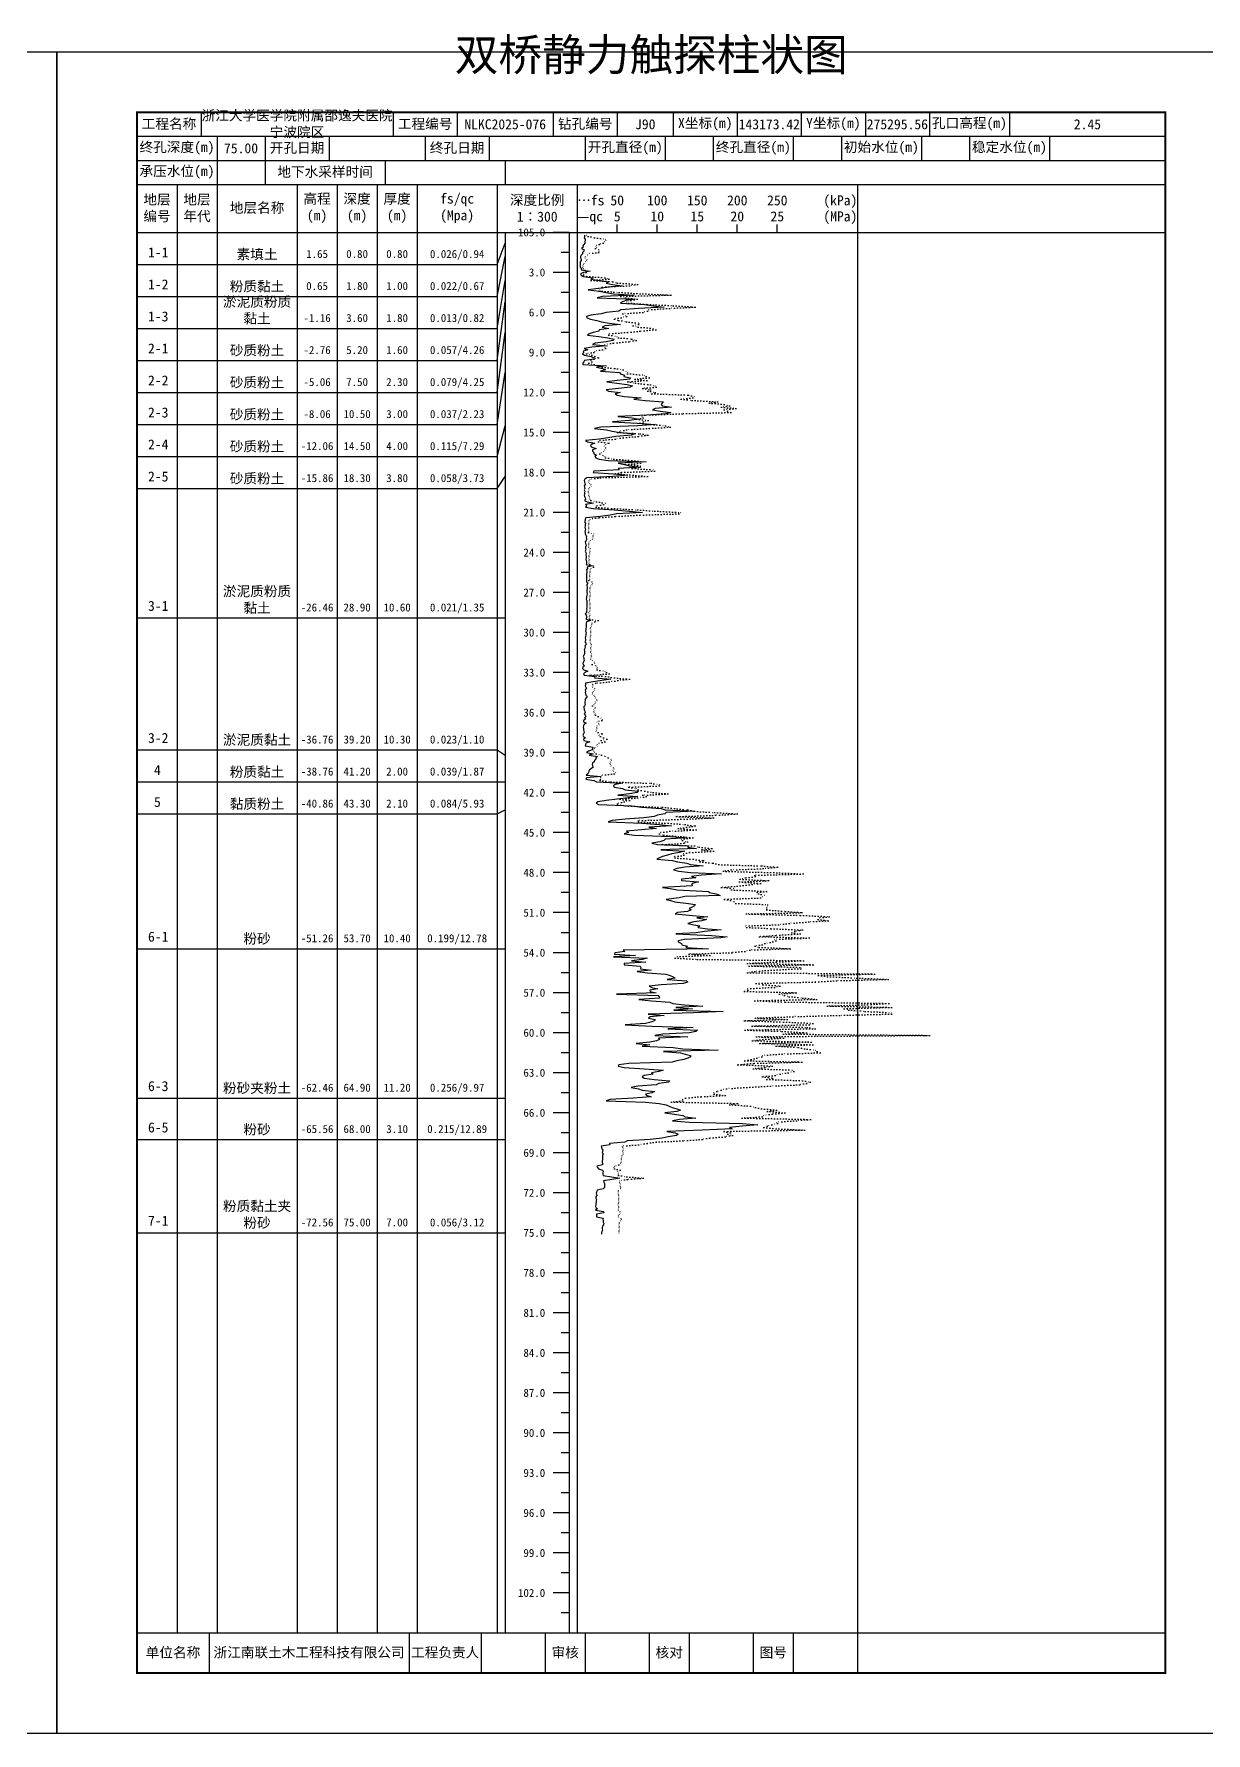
# Model space of a CAD drawing. Extents: x 297 to 65340, y 0 to 425.
# Drawn here: x 26724.3 to 27017.1, y 0 to 424.6 of the extents above; entities that cross this region are included whole.
import ezdxf
from ezdxf.enums import TextEntityAlignment as Align

# ---------------------------------------------------------------- set-up
doc = ezdxf.new("R2010")
doc.units = 0
doc.linetypes.add('DOT', pattern=[6.35, 0, -6.35])
doc.layers.add('FRAME', color=7, linetype='CONTINUOUS')
doc.layers.add('STRATUM', color=7, linetype='CONTINUOUS')
doc.styles.add('ST', font='')
doc.styles.get('ST').set_extended_font_data('SimSun')

msp = doc.modelspace()

# ---------------------------------------------------------------- linework, layer by layer
at = {"layer": 'FRAME', "color": 245, "linetype": 'Continuous'}
for points in [[(26433, 0), (26730, 0), (26730, 420), (26433, 420)], [(26730, 0), (27027, 0), (27027, 420), (26730, 420)]]:
    msp.add_lwpolyline(points, close=True, dxfattribs=at)
at = {"layer": 'FRAME', "linetype": 'Continuous', "const_width": 0.5}
msp.add_lwpolyline([(26750, 15), (27007, 15), (27007, 405), (26750, 405)], close=True, dxfattribs=at)
at = {"layer": 'FRAME', "color": 0, "linetype": 'Continuous'}
for points in [[(26766, 405), (26766, 399)], [(26814, 405), (26814, 399)], [(26830, 405), (26830, 399)], [(26854, 405), (26854, 399)], [(26870, 405), (26870, 399)], [(26884, 405), (26884, 399)], [(26900, 405), (26900, 399)], [(26916, 405), (26916, 399)], [(26932, 405), (26932, 399)], [(26948, 405), (26948, 399)], [(26968, 405), (26968, 399)], [(27007, 405), (27007, 399)], [(26750, 399), (27007, 399)], [(26770, 399), (26770, 393)], [(26782, 399), (26782, 393)], [(26798, 399), (26798, 393)], [(26822, 399), (26822, 393)], [(26838, 399), (26838, 393)], [(26862, 399), (26862, 393)], [(26882, 399), (26882, 393)], [(26894, 399), (26894, 393)], [(26914, 399), (26914, 393)], [(26926, 399), (26926, 393)], [(26946, 399), (26946, 393)], [(26958, 399), (26958, 393)], [(26978, 399), (26978, 393)], [(27007, 399), (27007, 393)], [(26750, 393), (27007, 393)], [(26770, 393), (26770, 387)], [(26782, 393), (26782, 387)], [(26812, 393), (26812, 387)], [(26842, 393), (26842, 387)], [(26750, 387), (27007, 387)], [(26760, 387), (26760, 25)], [(26770, 387), (26770, 25)], [(26790, 387), (26790, 25)], [(26800, 387), (26800, 25)], [(26810, 387), (26810, 25)], [(26820, 387), (26820, 25)], [(26840, 387), (26840, 25)], [(26860, 387), (26860, 25)], [(26930, 387), (26930, 25)], [(26750, 375), (27007, 375)], [(26842, 375), (26842, 25)], [(26858, 375), (26858, 25)], [(26870, 375), (26870, 377)], [(26880, 375), (26880, 377)], [(26890, 375), (26890, 377)], [(26900, 375), (26900, 377)], [(26910, 375), (26910, 377)], [(26750, 25), (27007, 25)], [(26768, 25), (26768, 15)], [(26818, 25), (26818, 15)], [(26836, 25), (26836, 15)], [(26852, 25), (26852, 15)], [(26862, 25), (26862, 15)], [(26878, 25), (26878, 15)], [(26888, 25), (26888, 15)], [(26904, 25), (26904, 15)], [(26914, 25), (26914, 15)], [(26930, 25), (26930, 15)]]:
    msp.add_lwpolyline(points, dxfattribs=at)
at = {"layer": 'STRATUM', "linetype": 'Continuous'}
for points in [[(26858, 375), (26854, 375)], [(26861.86, 374.33), (26861.78, 374), (26861.72, 373.67), (26861.98, 373.33), (26861.98, 373), (26861.94, 372.67), (26861.94, 372.33), (26861.64, 372), (26861.4, 371.67), (26861.5, 371.33), (26861.06, 371), (26861.72, 370.67), (26861.62, 370.33), (26861.34, 370), (26861.34, 369.67), (26860.98, 369.33), (26860.84, 369), (26860.82, 368.67), (26860.96, 368.33), (26861.02, 368), (26860.72, 367.67), (26860.74, 367.33), (26860.72, 367), (26860.74, 366.67), (26860.76, 366.33), (26861.12, 366), (26860.96, 365.67), (26863.2, 365.33), (26861.6, 365), (26860.84, 364.67), (26861, 364.33), (26861.46, 364), (26863.96, 363.67), (26863.4, 363.33), (26865.6, 363), (26867.88, 362.67), (26867.22, 362.33), (26868.82, 362), (26871.22, 361.67), (26868.04, 361.33), (26865.28, 361), (26862.72, 360.67), (26865.56, 360.33), (26867.12, 360), (26869.04, 359.67), (26874.24, 359.33), (26866.28, 359), (26864.96, 358.67), (26874.48, 358.33), (26872.18, 358), (26871.28, 357.67), (26870.82, 357.33), (26876.88, 357), (26878.94, 356.67), (26881.72, 356.33), (26875.3, 356), (26870.86, 355.67), (26870.36, 355.33), (26867.26, 355), (26866, 354.67), (26863.44, 354.33), (26862.36, 354), (26862.38, 353.67), (26863.32, 353.33), (26864.94, 353), (26866.1, 352.67), (26868, 352.33), (26870.78, 352), (26866.86, 351.67), (26866.2, 351.33), (26867.92, 351), (26865.52, 350.67), (26865.42, 350.33), (26864.02, 350), (26863.02, 349.67), (26862.54, 349.33), (26865.44, 349), (26867.66, 348.67), (26869.22, 348.33), (26868.9, 348), (26867.22, 347.67), (26864.48, 347.33), (26863.8, 347), (26867.48, 346.67), (26863.68, 346.33), (26861.72, 346), (26862.64, 345.67), (26861.46, 345.33), (26861.54, 345), (26861.32, 344.67), (26861.86, 344.33), (26863.52, 344), (26864.14, 343.67), (26864.24, 343.33), (26861.78, 343), (26861.64, 342.67), (26861.42, 342.33), (26861.44, 342), (26867.3, 341.67), (26864.8, 341.33), (26866.3, 341), (26867.04, 340.67), (26865.82, 340.33), (26870.58, 340), (26870.8, 339.67), (26871.78, 339.33), (26871.62, 339), (26873.32, 338.67), (26873.18, 338.33), (26870, 338), (26867.36, 337.67), (26869.92, 337.33), (26872.46, 337), (26873.82, 336.67), (26873.26, 336.33), (26870.32, 336), (26867.2, 335.67), (26867.8, 335.33), (26870.72, 335), (26869.52, 334.67), (26869.96, 334.33), (26871.7, 334), (26875.94, 333.67), (26874.18, 333.33), (26877, 333), (26881.58, 332.67), (26881.24, 332.33), (26881, 332), (26881.2, 331.67), (26883.56, 331.33), (26879.46, 331), (26878.82, 330.67), (26880.74, 330.33), (26883.36, 330), (26882.12, 329.67), (26877.4, 329.33), (26870.18, 329), (26873.76, 328.67), (26875.34, 328.33), (26873.06, 328), (26868.84, 327.67), (26874.98, 327.33), (26879.58, 327), (26875.12, 326.67), (26865.88, 326.33), (26864.34, 326), (26867.32, 325.67), (26868.72, 325.33), (26870.72, 325), (26874.4, 324.67), (26873.56, 324.33), (26869.66, 324), (26867.68, 323.67), (26865.6, 323.33), (26862.08, 323), (26862.56, 322.67), (26864.44, 322.33), (26863.52, 322), (26863.32, 321.67), (26863.64, 321.33), (26864.72, 321), (26863.84, 320.67), (26863.82, 320.33), (26864.18, 320), (26864.18, 319.67), (26864.84, 319.33), (26864.44, 319), (26864.68, 318.67), (26865.5, 318.33), (26867.74, 318), (26877.22, 317.67), (26870.24, 317.33), (26871.78, 317), (26873, 316.67), (26875.9, 316.33), (26870.26, 316), (26870.48, 315.67), (26864.16, 315.33), (26864.02, 315), (26869.08, 314.67), (26872.68, 314.33), (26868.92, 314), (26862.38, 313.67), (26861.92, 313.33), (26861.72, 313), (26861.82, 312.67), (26861.94, 312.33), (26861.96, 312), (26861.7, 311.67), (26861.82, 311.33), (26861.92, 311), (26861.76, 310.67), (26861.9, 310.33), (26861.78, 310), (26861.86, 309.67), (26861.76, 309.33), (26861.84, 309), (26861.96, 308.67), (26862.08, 308.33), (26861.86, 308), (26862.52, 307.67), (26864.06, 307.33), (26862.1, 307), (26862.4, 306.67), (26862.04, 306.33), (26864, 306), (26869.22, 305.67), (26873.04, 305.33), (26876.34, 305), (26869.78, 304.67), (26868.2, 304.33), (26865.84, 304), (26862.18, 303.67), (26861.96, 303.33), (26861.96, 303), (26861.84, 302.67), (26862.04, 302.33), (26861.96, 302), (26861.98, 301.67), (26861.94, 301.33), (26862, 301), (26862.04, 300.67), (26861.94, 300.33), (26862.02, 300), (26862.02, 299.67), (26862.18, 299.33), (26862.32, 299), (26862.22, 298.67), (26862.38, 298.33), (26862.22, 298), (26862, 297.67), (26862.06, 297.33), (26862.12, 297), (26862.22, 296.67), (26862.1, 296.33), (26862.1, 296), (26862.14, 295.67), (26862, 295.33), (26862.14, 295), (26862.22, 294.67), (26862.18, 294.33), (26862.2, 294), (26862.24, 293.67), (26862.16, 293.33), (26862.26, 293), (26862.28, 292.67), (26862.28, 292.33), (26862.26, 292), (26863.62, 291.67), (26862.5, 291.33), (26862.6, 291), (26862.28, 290.67), (26862.38, 290.33), (26862.38, 290), (26862.36, 289.67), (26862.32, 289.33), (26862.34, 289), (26862.34, 288.67), (26862.3, 288.33), (26862.36, 288), (26862.3, 287.67), (26862.66, 287.33), (26862.42, 287), (26862.42, 286.67), (26862.48, 286.33), (26862.48, 286), (26862.42, 285.67), (26862.44, 285.33), (26862.44, 285), (26862.5, 284.67), (26862.4, 284.33), (26862.3, 284), (26862.36, 283.67), (26862.26, 283.33), (26862.42, 283), (26862.4, 282.67), (26862.4, 282.33), (26862.4, 282), (26862.38, 281.67), (26862.44, 281.33), (26862.34, 281), (26862.38, 280.67), (26862.32, 280.33), (26862.34, 280), (26862.02, 279.67), (26862.22, 279.33), (26862.32, 279), (26862.3, 278.67), (26862.16, 278.33), (26863.32, 278), (26862.3, 277.67), (26862.24, 277.33), (26862.24, 277), (26862.22, 276.67), (26862.2, 276.33), (26862.16, 276), (26862.14, 275.67), (26862.08, 275.33), (26862.26, 275), (26862.16, 274.67), (26862.16, 274.33), (26862.04, 274), (26861.98, 273.67), (26862.04, 273.33), (26862.04, 273), (26861.94, 272.67), (26862.14, 272.33), (26862.2, 272), (26861.94, 271.67), (26861.96, 271.33), (26861.9, 271), (26861.74, 270.67), (26861.78, 270.33), (26861.78, 270), (26861.82, 269.67), (26861.66, 269.33), (26861.52, 269), (26861.62, 268.67), (26861.64, 268.33), (26861.74, 268), (26861.6, 267.67), (26861.44, 267.33), (26861.46, 267), (26861.86, 266.67), (26861.44, 266.33), (26861.32, 266), (26861.64, 265.67), (26862.62, 265.33), (26861.9, 265), (26861.56, 264.67), (26861.76, 264.33), (26864.38, 264), (26864.34, 263.67), (26868.4, 263.33), (26866.16, 263), (26864.02, 262.67), (26862.1, 262.33), (26862.06, 262), (26862, 261.67), (26862.14, 261.33), (26862.32, 261), (26862, 260.67), (26862.04, 260.33), (26861.98, 260), (26862.1, 259.67), (26862.12, 259.33), (26862.48, 259), (26862.2, 258.67), (26862.02, 258.33), (26862, 258), (26861.92, 257.67), (26861.88, 257.33), (26861.98, 257), (26861.86, 256.67), (26861.6, 256.33), (26861.74, 256), (26861.72, 255.67), (26861.92, 255.33), (26861.96, 255), (26861.7, 254.67), (26861.98, 254.33), (26862.16, 254), (26861.86, 253.67), (26862.04, 253.33), (26861.6, 253), (26861.56, 252.67), (26862.24, 252.33), (26861.66, 252), (26861.58, 251.67), (26861.52, 251.33), (26861.56, 251), (26861.56, 250.67), (26861.66, 250.33), (26861.7, 250), (26861.6, 249.67), (26861.44, 249.33), (26861.58, 249), (26862.1, 248.67), (26861.54, 248.33), (26861.68, 248), (26863.14, 247.67), (26862.18, 247.33), (26862.04, 247), (26861.98, 246.67), (26863.9, 246.33), (26863.78, 246), (26863.72, 245.67), (26862.78, 245.33), (26862.3, 245), (26863.98, 244.67), (26863, 244.33), (26865.06, 244), (26864.66, 243.67), (26864.64, 243.33), (26864.34, 243), (26864.24, 242.67), (26863.84, 242.33), (26863.7, 242), (26863.8, 241.67), (26863.96, 241.33), (26863.58, 241), (26863.04, 240.67), (26862.88, 240.33), (26862.8, 240), (26862.66, 239.67), (26862.22, 239.33), (26865.98, 239), (26862.32, 238.67), (26862.16, 238.33), (26864.16, 238), (26864.86, 237.67), (26871.42, 237.33), (26869.48, 237), (26869.04, 236.67), (26869.26, 236.33), (26871.32, 236), (26871.96, 235.67), (26875.32, 235.33), (26874.94, 235), (26873.06, 234.67), (26870.12, 234.33), (26875.16, 234), (26872.74, 233.67), (26869.96, 233.33), (26867.24, 233), (26865.12, 232.67), (26864.72, 232.33), (26865.32, 232), (26873.68, 231.67), (26876.06, 231.33), (26881, 231), (26882, 230.67), (26889.42, 230.33), (26882.2, 230), (26881.9, 229.67), (26880.08, 229.33), (26879.2, 229), (26876.62, 228.67), (26871.96, 228.33), (26868.76, 228), (26867.76, 227.67), (26876.14, 227.33), (26880.5, 227), (26883.6, 226.67), (26877.9, 226.33), (26879.84, 226), (26876.08, 225.67), (26872.32, 225.33), (26872.8, 225), (26871.76, 224.67), (26874.32, 224.33), (26883.32, 224), (26887.44, 223.67), (26881.94, 223.33), (26881.66, 223), (26880.62, 222.67), (26878.62, 222.33), (26880.08, 222), (26887.66, 221.67), (26887.62, 221.33), (26889.82, 221), (26880.92, 220.67), (26886.88, 220.33), (26885.54, 220), (26883.66, 219.67), (26882.52, 219.33), (26881.34, 219), (26880.58, 218.67), (26879.88, 218.33), (26883.82, 218), (26885.1, 217.67), (26887.38, 217.33), (26888.34, 217), (26891.44, 216.67), (26886.86, 216.33), (26884.88, 216), (26884.1, 215.67), (26885.36, 215.33), (26888.28, 215), (26896.08, 214.67), (26891.08, 214.33), (26888.54, 214), (26889.64, 213.67), (26886.06, 213.33), (26886.08, 213), (26890.3, 212.67), (26888.72, 212.33), (26888.62, 212), (26888.74, 211.67), (26881.3, 211.33), (26883.22, 211), (26885, 210.67), (26892.86, 210.33), (26892.94, 210), (26894.7, 209.67), (26895.74, 209.33), (26886.88, 209), (26885.46, 208.67), (26882.26, 208.33), (26883.28, 208), (26884.36, 207.67), (26887.84, 207.33), (26889.44, 207), (26889.32, 206.67), (26888.52, 206.33), (26887.96, 206), (26888.44, 205.67), (26887.52, 205.33), (26885.02, 205), (26884.44, 204.67), (26888.82, 204.33), (26892.62, 204), (26889.88, 203.67), (26892.3, 203.33), (26891.12, 203), (26889.1, 202.67), (26887.68, 202.33), (26889.12, 202), (26890.64, 201.67), (26890.16, 201.33), (26892.54, 201), (26895.96, 200.67), (26891.84, 200.33), (26889.74, 200), (26884.62, 199.67), (26893.54, 199.33), (26897.48, 199), (26895.92, 198.67), (26886.7, 198.33), (26885.26, 198), (26885.24, 197.67), (26886.08, 197.33), (26886.14, 197), (26887.56, 196.67), (26887.12, 196.33), (26892.84, 196), (26871.52, 195.67), (26871.9, 195.33), (26869.42, 195), (26869.32, 194.67), (26874.54, 194.33), (26869.06, 194), (26877.48, 193.67), (26876.26, 193.33), (26873.6, 193), (26877.14, 192.67), (26871.76, 192.33), (26871.72, 192), (26875.72, 191.67), (26875.9, 191.33), (26875.8, 191), (26878.46, 190.67), (26875.02, 190.33), (26877.58, 190), (26882.16, 189.67), (26883.26, 189.33), (26883.94, 189), (26884.48, 188.67), (26882.46, 188.33), (26887.32, 188), (26887.64, 187.67), (26886.48, 187.33), (26880.94, 187), (26877.96, 186.67), (26878.62, 186.33), (26880.14, 186), (26878.18, 185.67), (26878.26, 185.33), (26879.72, 185), (26869.82, 184.67), (26880.26, 184.33), (26880.44, 184), (26880.54, 183.67), (26875.38, 183.33), (26878.56, 183), (26883.14, 182.67), (26883.9, 182.33), (26886.78, 182), (26891.36, 181.67), (26884.66, 181.33), (26888.78, 181), (26884.18, 180.67), (26896.46, 180.33), (26889.02, 180), (26877.76, 179.67), (26881.76, 179.33), (26878.26, 179), (26877.8, 178.67), (26879.46, 178.33), (26879.34, 178), (26878.38, 177.67), (26877.08, 177.33), (26872.02, 177), (26878.62, 176.67), (26888.94, 176.33), (26882.68, 176), (26890.08, 175.67), (26889.68, 175.33), (26888.08, 175), (26881.42, 174.67), (26879.4, 174.33), (26887.6, 174), (26880.28, 173.67), (26880.6, 173.33), (26879.8, 173), (26878.14, 172.67), (26874.7, 172.33), (26878.16, 172), (26876.26, 171.67), (26883.98, 171.33), (26886.38, 171), (26895.24, 170.67), (26881.54, 170.33), (26885.8, 170), (26886.96, 169.67), (26888.28, 169.33), (26888.28, 169), (26887.62, 168.67), (26886.64, 168.33), (26884.88, 168), (26883.72, 167.67), (26872.86, 167.33), (26870.4, 167), (26870.2, 166.67), (26871.76, 166.33), (26876.78, 166), (26881.46, 165.67), (26880.4, 165.33), (26878.54, 165), (26878.94, 164.67), (26876.76, 164.33), (26876.22, 164), (26876.76, 163.67), (26879.22, 163.33), (26883.04, 163), (26882.88, 162.67), (26880.38, 162.33), (26879.76, 162), (26875.12, 161.67), (26873.52, 161.33), (26875.28, 161), (26876.26, 160.67), (26879.34, 160.33), (26878.62, 160), (26877.1, 159.67), (26877.5, 159.33), (26878.46, 159), (26874.02, 158.67), (26868.22, 158.33), (26867.26, 158), (26877.06, 157.67), (26880.46, 157.33), (26882.2, 157), (26883, 156.67), (26883.72, 156.33), (26884.92, 156), (26885.84, 155.67), (26884.9, 155.33), (26881.9, 155), (26884.3, 154.67), (26886.42, 154.33), (26886.94, 154), (26889.66, 153.67), (26885.54, 153.33), (26883.8, 153), (26887.96, 152.67), (26901.34, 152.33), (26905.14, 152), (26901.22, 151.67), (26898.06, 151.33), (26898.76, 151), (26891.26, 150.67), (26882.4, 150.33), (26884.46, 150), (26885.2, 149.67), (26884.78, 149.33), (26882.76, 149), (26881.26, 148.67), (26878.22, 148.33), (26872.46, 148), (26871.88, 147.67), (26868.1, 147.33), (26868.12, 147), (26866, 146.67), (26866.1, 146.33), (26866.12, 146), (26866.42, 145.67), (26866.34, 145.33), (26866.26, 145), (26866.5, 144.67), (26866.32, 144.33), (26866.28, 144), (26866.3, 143.67), (26866.28, 143.33), (26866.24, 143), (26866.26, 142.67), (26866.28, 142.33), (26866.36, 142), (26864.94, 141.67), (26865.1, 141.33), (26865.28, 141), (26866.28, 140.67), (26866.48, 140.33), (26866.38, 140), (26866.4, 139.67), (26866.46, 139.33), (26868.58, 139), (26870.68, 138.67), (26868.66, 138.33), (26866.6, 138), (26866.68, 137.67), (26866.8, 137.33), (26866.84, 137), (26866.82, 136.67), (26866.82, 136.33), (26866.5, 136), (26864.98, 135.67), (26864.94, 135.33), (26864.76, 135), (26864.82, 134.67), (26864.92, 134.33), (26864.66, 134), (26864.68, 133.67), (26864.84, 133.33), (26864.7, 133), (26864.72, 132.67), (26864.68, 132.33), (26864.64, 132), (26864.56, 131.67), (26864.62, 131.33), (26865.04, 131), (26864.58, 130.67), (26866.56, 130.33), (26866.66, 130), (26864.82, 129.67), (26864.78, 129.33), (26864.78, 129), (26866.5, 128.67), (26866.42, 128.33), (26866.46, 128), (26866.48, 127.67), (26866.62, 127.33), (26866.6, 127), (26866.34, 126.67), (26866.22, 126.33), (26866.22, 126), (26866.28, 125.67), (26866.16, 125.33), (26866.1, 125), (26866.06, 124.67)], [(26840, 367), (26842, 372.33)], [(26858, 370), (26856, 370)], [(26750, 367), (26760, 367)], [(26760, 367), (26770, 367)], [(26770, 367), (26790, 367)], [(26790, 367), (26800, 367)], [(26800, 367), (26810, 367)], [(26810, 367), (26820, 367)], [(26820, 367), (26840, 367)], [(26840, 359), (26842, 369)], [(26840, 351), (26842, 363)], [(26858, 365), (26854, 365)], [(26750, 359), (26760, 359)], [(26760, 359), (26770, 359)], [(26770, 359), (26790, 359)], [(26790, 359), (26800, 359)], [(26800, 359), (26810, 359)], [(26810, 359), (26820, 359)], [(26820, 359), (26840, 359)], [(26840, 343), (26842, 357.67)], [(26858, 360), (26856, 360)], [(26858, 355), (26854, 355)], [(26750, 351), (26760, 351)], [(26760, 351), (26770, 351)], [(26770, 351), (26790, 351)], [(26790, 351), (26800, 351)], [(26800, 351), (26810, 351)], [(26810, 351), (26820, 351)], [(26820, 351), (26840, 351)], [(26840, 335), (26842, 350)], [(26858, 350), (26856, 350)], [(26858, 345), (26854, 345)], [(26750, 343), (26760, 343)], [(26760, 343), (26770, 343)], [(26770, 343), (26790, 343)], [(26790, 343), (26800, 343)], [(26800, 343), (26810, 343)], [(26810, 343), (26820, 343)], [(26820, 343), (26840, 343)], [(26840, 327), (26842, 340)], [(26858, 340), (26856, 340)], [(26750, 335), (26760, 335)], [(26760, 335), (26770, 335)], [(26770, 335), (26790, 335)], [(26790, 335), (26800, 335)], [(26800, 335), (26810, 335)], [(26810, 335), (26820, 335)], [(26820, 335), (26840, 335)], [(26858, 335), (26854, 335)], [(26750, 327), (26760, 327)], [(26760, 327), (26770, 327)], [(26770, 327), (26790, 327)], [(26790, 327), (26800, 327)], [(26800, 327), (26810, 327)], [(26810, 327), (26820, 327)], [(26820, 327), (26840, 327)], [(26858, 330), (26856, 330)], [(26840, 319), (26842, 326.67)], [(26858, 325), (26854, 325)], [(26750, 319), (26760, 319)], [(26760, 319), (26770, 319)], [(26770, 319), (26790, 319)], [(26790, 319), (26800, 319)], [(26800, 319), (26810, 319)], [(26810, 319), (26820, 319)], [(26820, 319), (26840, 319)], [(26858, 320), (26856, 320)], [(26858, 315), (26854, 315)], [(26750, 311), (26760, 311)], [(26760, 311), (26770, 311)], [(26770, 311), (26790, 311)], [(26790, 311), (26800, 311)], [(26800, 311), (26810, 311)], [(26810, 311), (26820, 311)], [(26820, 311), (26840, 311)], [(26840, 311), (26842, 314)], [(26858, 310), (26856, 310)], [(26858, 305), (26854, 305)], [(26858, 300), (26856, 300)], [(26858, 295), (26854, 295)], [(26858, 290), (26856, 290)], [(26858, 285), (26854, 285)], [(26750, 278.67), (26760, 278.67)], [(26760, 278.67), (26770, 278.67)], [(26770, 278.67), (26790, 278.67)], [(26790, 278.67), (26800, 278.67)], [(26800, 278.67), (26810, 278.67)], [(26810, 278.67), (26820, 278.67)], [(26820, 278.67), (26840, 278.67)], [(26840, 278.67), (26842, 278.67)], [(26858, 280), (26856, 280)], [(26858, 275), (26854, 275)], [(26858, 270), (26856, 270)], [(26858, 265), (26854, 265)], [(26858, 260), (26856, 260)], [(26858, 255), (26854, 255)], [(26858, 250), (26856, 250)], [(26750, 245.67), (26760, 245.67)], [(26760, 245.67), (26770, 245.67)], [(26770, 245.67), (26790, 245.67)], [(26790, 245.67), (26800, 245.67)], [(26800, 245.67), (26810, 245.67)], [(26810, 245.67), (26820, 245.67)], [(26820, 245.67), (26840, 245.67)], [(26840, 245.67), (26842, 244.33)], [(26858, 245), (26854, 245)], [(26858, 240), (26856, 240)], [(26750, 237.67), (26760, 237.67)], [(26760, 237.67), (26770, 237.67)], [(26770, 237.67), (26790, 237.67)], [(26790, 237.67), (26800, 237.67)], [(26800, 237.67), (26810, 237.67)], [(26810, 237.67), (26820, 237.67)], [(26820, 237.67), (26840, 237.67)], [(26840, 237.67), (26842, 237.67)], [(26858, 235), (26854, 235)], [(26750, 229.67), (26760, 229.67)], [(26760, 229.67), (26770, 229.67)], [(26770, 229.67), (26790, 229.67)], [(26790, 229.67), (26800, 229.67)], [(26800, 229.67), (26810, 229.67)], [(26810, 229.67), (26820, 229.67)], [(26820, 229.67), (26840, 229.67)], [(26840, 229.67), (26842, 230.67)], [(26858, 230), (26856, 230)], [(26858, 225), (26854, 225)], [(26858, 220), (26856, 220)], [(26858, 215), (26854, 215)], [(26858, 210), (26856, 210)], [(26858, 205), (26854, 205)], [(26858, 200), (26856, 200)], [(26750, 196), (26760, 196)], [(26760, 196), (26770, 196)], [(26770, 196), (26790, 196)], [(26790, 196), (26800, 196)], [(26800, 196), (26810, 196)], [(26810, 196), (26820, 196)], [(26820, 196), (26840, 196)], [(26840, 196), (26842, 196)], [(26858, 195), (26854, 195)], [(26858, 190), (26856, 190)], [(26858, 185), (26854, 185)], [(26858, 180), (26856, 180)], [(26858, 175), (26854, 175)], [(26858, 170), (26856, 170)], [(26858, 165), (26854, 165)], [(26750, 158.67), (26760, 158.67)], [(26760, 158.67), (26770, 158.67)], [(26770, 158.67), (26790, 158.67)], [(26790, 158.67), (26800, 158.67)], [(26800, 158.67), (26810, 158.67)], [(26810, 158.67), (26820, 158.67)], [(26820, 158.67), (26840, 158.67)], [(26840, 158.67), (26842, 158.67)], [(26858, 160), (26856, 160)], [(26858, 155), (26854, 155)], [(26858, 150), (26856, 150)], [(26750, 148.33), (26760, 148.33)], [(26760, 148.33), (26770, 148.33)], [(26770, 148.33), (26790, 148.33)], [(26790, 148.33), (26800, 148.33)], [(26800, 148.33), (26810, 148.33)], [(26810, 148.33), (26820, 148.33)], [(26820, 148.33), (26840, 148.33)], [(26840, 148.33), (26842, 148.33)], [(26858, 145), (26854, 145)], [(26858, 140), (26856, 140)], [(26858, 135), (26854, 135)], [(26858, 130), (26856, 130)], [(26750, 125), (26760, 125)], [(26760, 125), (26770, 125)], [(26770, 125), (26790, 125)], [(26790, 125), (26800, 125)], [(26800, 125), (26810, 125)], [(26810, 125), (26820, 125)], [(26820, 125), (26840, 125)], [(26840, 125), (26842, 125)], [(26858, 125), (26854, 125)], [(26858, 120), (26856, 120)], [(26858, 115), (26854, 115)], [(26858, 110), (26856, 110)], [(26858, 105), (26854, 105)], [(26858, 100), (26856, 100)], [(26858, 95), (26854, 95)], [(26858, 90), (26856, 90)], [(26858, 85), (26854, 85)], [(26858, 80), (26856, 80)], [(26858, 75), (26854, 75)], [(26858, 70), (26856, 70)], [(26858, 65), (26854, 65)], [(26858, 60), (26856, 60)], [(26858, 55), (26854, 55)], [(26858, 50), (26856, 50)], [(26858, 45), (26854, 45)], [(26858, 40), (26856, 40)], [(26858, 35), (26854, 35)], [(26858, 30), (26856, 30)]]:
    msp.add_lwpolyline(points, dxfattribs=at)
at = {"layer": 'STRATUM', "linetype": 'DOT', "ltscale": 0.1}
msp.add_lwpolyline([(26862.26, 374.33), (26862.7, 374), (26864.32, 373.67), (26867, 373.33), (26867.18, 373), (26866.92, 372.67), (26866.48, 372.33), (26865.5, 372), (26864.64, 371.67), (26864.88, 371.33), (26864.58, 371), (26865.44, 370.67), (26865.44, 370.33), (26865.36, 370), (26862.94, 369.67), (26862.54, 369.33), (26862.04, 369), (26861.94, 368.67), (26862.38, 368.33), (26862.38, 368), (26862.18, 367.67), (26861.7, 367.33), (26861.54, 367), (26861.46, 366.67), (26861.32, 366.33), (26861.54, 366), (26861.9, 365.67), (26862.32, 365.33), (26862.22, 365), (26861.56, 364.67), (26861.56, 364.33), (26862.4, 364), (26866.86, 363.67), (26867.88, 363.33), (26863.5, 363), (26868.9, 362.67), (26870.04, 362.33), (26875.08, 362), (26873.04, 361.67), (26866.08, 361.33), (26866.24, 361), (26865.72, 360.67), (26865.52, 360.33), (26870.52, 360), (26875.7, 359.67), (26883.4, 359.33), (26870.94, 359), (26872.12, 358.67), (26874.96, 358.33), (26873.42, 358), (26872.26, 357.67), (26872.8, 357.33), (26877.56, 357), (26884, 356.67), (26889.46, 356.33), (26883.04, 356), (26877.84, 355.67), (26877.54, 355.33), (26876.36, 355), (26871.4, 354.67), (26872.08, 354.33), (26872.34, 354), (26870.98, 353.67), (26869.32, 353.33), (26870.42, 353), (26872.28, 352.67), (26875.42, 352.33), (26875.3, 352), (26873.96, 351.67), (26875.26, 351.33), (26879, 351), (26879.64, 350.67), (26875.68, 350.33), (26872.56, 350), (26867.92, 349.67), (26867.92, 349.33), (26869.88, 349), (26870.28, 348.67), (26873.64, 348.33), (26874.7, 348), (26872.88, 347.67), (26869.02, 347.33), (26866.84, 347), (26867.16, 346.67), (26866.86, 346.33), (26867.08, 346), (26866.3, 345.67), (26864.36, 345.33), (26864.18, 345), (26862.36, 344.67), (26863.62, 344.33), (26864.4, 344), (26865.34, 343.67), (26864.16, 343.33), (26863.36, 343), (26863.66, 342.67), (26862.88, 342.33), (26864.26, 342), (26865.34, 341.67), (26866.24, 341.33), (26869.36, 341), (26871.52, 340.67), (26872.18, 340.33), (26872.56, 340), (26872.6, 339.67), (26876.76, 339.33), (26877.22, 339), (26877.98, 338.67), (26874.5, 338.33), (26877.4, 338), (26872.62, 337.67), (26874.56, 337.33), (26877.62, 337), (26879.36, 336.67), (26879.7, 336.33), (26876.4, 336), (26878.28, 335.67), (26877.62, 335.33), (26879.48, 335), (26878.66, 334.67), (26887.82, 334.33), (26889.26, 334), (26888.86, 333.67), (26886, 333.33), (26888.7, 333), (26895.02, 332.67), (26893.02, 332.33), (26896.72, 332), (26898.02, 331.67), (26896.08, 331.33), (26899.62, 331), (26896.76, 330.67), (26897.52, 330.33), (26898.36, 330), (26886.22, 329.67), (26876.86, 329.33), (26876.16, 329), (26876.52, 328.67), (26874.82, 328.33), (26877.72, 328), (26876.52, 327.67), (26875.68, 327.33), (26878.46, 327), (26882.02, 326.67), (26883.26, 326.33), (26878.02, 326), (26872.34, 325.67), (26870.66, 325.33), (26870.12, 325), (26875.74, 324.67), (26877.64, 324.33), (26875.24, 324), (26871.46, 323.67), (26869.46, 323.33), (26865.54, 323), (26865.36, 322.67), (26867.9, 322.33), (26867.18, 322), (26866.72, 321.67), (26867.06, 321.33), (26867.12, 321), (26866.86, 320.67), (26866.68, 320.33), (26866.1, 320), (26865.64, 319.67), (26866.36, 319.33), (26866.86, 319), (26867.08, 318.67), (26869.16, 318.33), (26873.68, 318), (26876.36, 317.67), (26875.82, 317.33), (26872.1, 317), (26875.82, 316.67), (26875.4, 316.33), (26873.76, 316), (26878.9, 315.67), (26879.28, 315.33), (26871, 315), (26869.52, 314.67), (26873.94, 314.33), (26877.56, 314), (26865.84, 313.67), (26863.26, 313.33), (26862.96, 313), (26862.86, 312.67), (26863.1, 312.33), (26863.38, 312), (26863.5, 311.67), (26863.18, 311.33), (26862.82, 311), (26862.86, 310.67), (26862.74, 310.33), (26862.7, 310), (26862.84, 309.67), (26862.78, 309.33), (26862.98, 309), (26862.98, 308.67), (26863.18, 308.33), (26863.44, 308), (26864.82, 307.67), (26867.1, 307.33), (26866.54, 307), (26864.88, 306.67), (26864.7, 306.33), (26868.6, 306), (26875.1, 305.67), (26879.38, 305.33), (26885.92, 305), (26885.4, 304.67), (26875.64, 304.33), (26869.36, 304), (26865.32, 303.67), (26863.26, 303.33), (26862.94, 303), (26862.88, 302.67), (26862.86, 302.33), (26862.86, 302), (26862.74, 301.67), (26862.84, 301.33), (26862.78, 301), (26862.8, 300.67), (26862.84, 300.33), (26862.8, 300), (26864.08, 299.67), (26863.92, 299.33), (26863.92, 299), (26863.94, 298.67), (26863.82, 298.33), (26863.36, 298), (26862.88, 297.67), (26862.86, 297.33), (26862.84, 297), (26862.86, 296.67), (26862.8, 296.33), (26863.26, 296), (26863.08, 295.67), (26863.12, 295.33), (26863.12, 295), (26863.08, 294.67), (26862.88, 294.33), (26862.92, 294), (26862.94, 293.67), (26862.98, 293.33), (26862.94, 293), (26862.92, 292.67), (26862.94, 292.33), (26863.18, 292), (26863.98, 291.67), (26864.08, 291.33), (26863.42, 291), (26863.26, 290.67), (26863.18, 290.33), (26863.14, 290), (26863.1, 289.67), (26863.12, 289.33), (26863.08, 289), (26863.04, 288.67), (26863.08, 288.33), (26862.94, 288), (26863.64, 287.67), (26863.88, 287.33), (26863.74, 287), (26863.34, 286.67), (26863.12, 286.33), (26863.16, 286), (26863.12, 285.67), (26863.1, 285.33), (26863.16, 285), (26863.26, 284.67), (26863.18, 284.33), (26863.16, 284), (26863.06, 283.67), (26863.12, 283.33), (26863.02, 283), (26863.08, 282.67), (26863.18, 282.33), (26863.18, 282), (26863.18, 281.67), (26863.16, 281.33), (26863.12, 281), (26863.16, 280.67), (26863.12, 280.33), (26862.8, 280), (26863.12, 279.67), (26863.1, 279.33), (26863.06, 279), (26862.94, 278.67), (26863.12, 278.33), (26865.22, 278), (26864.4, 277.67), (26863.68, 277.33), (26863.6, 277), (26863.58, 276.67), (26863.34, 276.33), (26863.26, 276), (26863.3, 275.67), (26863.34, 275.33), (26863.34, 275), (26863.36, 274.67), (26863.28, 274.33), (26863.28, 274), (26863.26, 273.67), (26863.22, 273.33), (26863.14, 273), (26863.2, 272.67), (26863.3, 272.33), (26863.5, 272), (26863.5, 271.67), (26863.3, 271.33), (26863.36, 271), (26863.4, 270.67), (26863.34, 270.33), (26863.3, 270), (26863.62, 269.67), (26863.5, 269.33), (26863.5, 269), (26863.4, 268.67), (26863.36, 268.33), (26863.74, 268), (26864.22, 267.67), (26864.4, 267.33), (26863.76, 267), (26864.7, 266.67), (26864.96, 266.33), (26864.92, 266), (26864.96, 265.67), (26866.88, 265.33), (26867.28, 265), (26867.98, 264.67), (26863.26, 264.33), (26867.06, 264), (26869.3, 263.67), (26873.06, 263.33), (26870.16, 263), (26868.02, 262.67), (26864.68, 262.33), (26863.84, 262), (26863.84, 261.67), (26863.8, 261.33), (26864.36, 261), (26864.3, 260.67), (26864.02, 260.33), (26863.78, 260), (26863.76, 259.67), (26864.18, 259.33), (26864.3, 259), (26864.5, 258.67), (26864.8, 258.33), (26864.96, 258), (26864.48, 257.67), (26864.44, 257.33), (26864.24, 257), (26863.78, 256.67), (26864.5, 256.33), (26864.46, 256), (26864.22, 255.67), (26864.08, 255.33), (26864.18, 255), (26864.44, 254.67), (26864.6, 254.33), (26865.26, 254), (26865.92, 253.67), (26866.24, 253.33), (26866.16, 253), (26864.88, 252.67), (26865.34, 252.33), (26865.5, 252), (26864.9, 251.67), (26864.82, 251.33), (26864.96, 251), (26864.8, 250.67), (26864.68, 250.33), (26865.26, 250), (26866.24, 249.67), (26865.44, 249.33), (26865.78, 249), (26866.58, 248.67), (26867.4, 248.33), (26866.02, 248), (26866.94, 247.67), (26865.44, 247.33), (26865.02, 247), (26864.96, 246.67), (26864.44, 246.33), (26864.3, 246), (26863.98, 245.67), (26864.16, 245.33), (26864.3, 245), (26864.7, 244.67), (26866.1, 244.33), (26867.1, 244), (26867.7, 243.67), (26868.42, 243.33), (26868.54, 243), (26868.28, 242.67), (26868.12, 242.33), (26868.24, 242), (26868.38, 241.67), (26869, 241.33), (26869.22, 241), (26868.94, 240.67), (26869.04, 240.33), (26869.62, 240), (26869.26, 239.67), (26866.22, 239.33), (26865.76, 239), (26865.82, 238.67), (26865.7, 238.33), (26865.7, 238), (26868.44, 237.67), (26878.46, 237.33), (26880.54, 237), (26880.46, 236.67), (26872.94, 236.33), (26874.7, 236), (26875.26, 235.67), (26876.9, 235.33), (26878.98, 235), (26882.68, 234.67), (26876.42, 234.33), (26877.26, 234), (26875.1, 233.67), (26870.74, 233.33), (26873.06, 233), (26871.76, 232.67), (26870.02, 232.33), (26870.08, 232), (26872.1, 231.67), (26881.3, 231.33), (26884.28, 231), (26887.64, 230.67), (26889.32, 230.33), (26894.34, 230), (26899.94, 229.67), (26894.58, 229.33), (26884.82, 229), (26894.06, 228.67), (26885.86, 228.33), (26875.24, 228), (26875.32, 227.67), (26882.74, 227.33), (26886.94, 227), (26889.48, 226.67), (26887.28, 226.33), (26885.28, 226), (26889.7, 225.67), (26883.14, 225.33), (26880.86, 225), (26880.6, 224.67), (26881.62, 224.33), (26885.88, 224), (26888.9, 223.67), (26885.96, 223.33), (26886.34, 223), (26887.54, 222.67), (26886.64, 222.33), (26881.2, 222), (26889.32, 221.67), (26890.5, 221.33), (26893.68, 221), (26891.1, 220.67), (26894.06, 220.33), (26888.02, 220), (26886.48, 219.67), (26886.68, 219.33), (26884.24, 219), (26884.44, 218.67), (26888.98, 218.33), (26891.56, 218), (26890.68, 217.67), (26893.96, 217.33), (26895.42, 217), (26906.1, 216.67), (26910.02, 216.33), (26906.5, 216), (26898.46, 215.67), (26896.52, 215.33), (26909.12, 215), (26916.44, 214.67), (26904.28, 214.33), (26904.46, 214), (26902.06, 213.67), (26900.74, 213.33), (26907.82, 213), (26900.56, 212.67), (26905.76, 212.33), (26903.68, 212), (26900.74, 211.67), (26896.04, 211.33), (26899.16, 211), (26898.54, 210.67), (26907.28, 210.33), (26904.76, 210), (26905.26, 209.67), (26906.8, 209.33), (26906.28, 209), (26905.82, 208.67), (26896.82, 208.33), (26898.3, 208), (26899.22, 207.67), (26899.66, 207.33), (26907.58, 207), (26907.52, 206.67), (26907.32, 206.33), (26907.28, 206), (26907.38, 205.67), (26912.08, 205.33), (26916.14, 205), (26902.34, 204.67), (26915.82, 204.33), (26922.94, 204), (26920.54, 203.67), (26920.2, 203.33), (26922.72, 203), (26917.84, 202.67), (26912.98, 202.33), (26910.3, 202), (26902.04, 201.67), (26902.36, 201.33), (26908.48, 201), (26916.28, 200.67), (26914.34, 200.33), (26913.6, 200), (26915.74, 199.67), (26909.54, 199.33), (26905.56, 199), (26917.98, 198.67), (26909.3, 198.33), (26909.6, 198), (26908.9, 197.67), (26906.9, 197.33), (26906.24, 197), (26904.44, 196.67), (26905.5, 196.33), (26913.24, 196), (26903.16, 195.67), (26901.86, 195.33), (26898.66, 195), (26887.98, 194.67), (26893.1, 194.33), (26885, 194), (26884.46, 193.67), (26890.02, 193.33), (26916.54, 193), (26909.72, 192.67), (26902.58, 192.33), (26918.96, 192), (26903, 191.67), (26915.76, 191.33), (26915.84, 191), (26909.2, 190.67), (26904.4, 190.33), (26902.56, 190), (26934.32, 189.67), (26920.3, 189.33), (26922.58, 189), (26929.86, 188.67), (26937.7, 188.33), (26924.8, 188), (26919.42, 187.67), (26904.74, 187.33), (26906.5, 187), (26910.64, 186.67), (26909.28, 186.33), (26902.54, 186), (26902.64, 185.67), (26901.84, 185.33), (26914.7, 185), (26910.56, 184.67), (26911.8, 184.33), (26912.94, 184), (26916.34, 183.67), (26919.76, 183.33), (26904.36, 183), (26912.04, 182.67), (26937.84, 182.33), (26932.56, 182), (26922.52, 181.67), (26938.5, 181.33), (26926.74, 181), (26927.84, 180.67), (26931.98, 180.33), (26938.48, 180), (26938.52, 179.67), (26925.54, 179.33), (26913.9, 179), (26904.54, 178.67), (26912.44, 178.33), (26901.8, 178), (26911.56, 177.67), (26918.88, 177.33), (26917.92, 177), (26903.68, 176.67), (26917.44, 176.33), (26919.5, 176), (26901.96, 175.67), (26911.24, 175.33), (26917.26, 175), (26911.58, 174.67), (26948, 174.33), (26904.8, 174), (26911.56, 173.67), (26906.4, 173.33), (26903.78, 173), (26918.48, 172.67), (26905.66, 172.33), (26918.88, 172), (26909.72, 171.67), (26915.32, 171.33), (26916.76, 171), (26919.44, 170.67), (26919.96, 170.33), (26920.72, 170), (26911.22, 169.67), (26906.26, 169.33), (26906.16, 169), (26904.92, 168.67), (26903.44, 168.33), (26901.88, 168), (26916.14, 167.67), (26904.04, 167.33), (26900.14, 167), (26908.68, 166.67), (26906.76, 166.33), (26904.04, 166), (26913.68, 165.67), (26914.16, 165.33), (26912.74, 165), (26910.7, 164.67), (26909.46, 164.33), (26906.26, 164), (26908.82, 163.67), (26907.4, 163.33), (26916.32, 163), (26918.18, 162.67), (26917.3, 162.33), (26915.56, 162), (26908.28, 161.67), (26902.36, 161.33), (26897.3, 161), (26895.96, 160.67), (26894.9, 160.33), (26894.12, 160), (26894.18, 159.67), (26897, 159.33), (26890.9, 159), (26887.04, 158.67), (26886.32, 158.33), (26886.28, 158), (26883.6, 157.67), (26900.02, 157.33), (26898.1, 157), (26903.28, 156.67), (26904.58, 156.33), (26906.08, 156), (26909.8, 155.67), (26907.52, 155.33), (26911.86, 155), (26908.7, 154.67), (26906.62, 154.33), (26906.22, 154), (26901.22, 153.67), (26918.28, 153.33), (26914.82, 153), (26909.78, 152.67), (26910.02, 152.33), (26908.6, 152), (26907.46, 151.67), (26906.66, 151.33), (26909.68, 151), (26916.76, 150.67), (26896.7, 150.33), (26898.32, 150), (26897.6, 149.67), (26898.78, 149.33), (26896.94, 149), (26893.04, 148.67), (26891.24, 148.33), (26886.38, 148), (26879.74, 147.67), (26877.46, 147.33), (26875.32, 147), (26871.26, 146.67), (26871.3, 146.33), (26871.5, 146), (26871.4, 145.67), (26871.32, 145.33), (26871.46, 145), (26871.46, 144.67), (26871.2, 144.33), (26871.04, 144), (26871.04, 143.67), (26870.96, 143.33), (26870.98, 143), (26870.88, 142.67), (26870.9, 142.33), (26870.42, 142), (26869.42, 141.67), (26869.14, 141.33), (26869.28, 141), (26870.74, 140.67), (26870.06, 140.33), (26870.24, 140), (26870.26, 139.67), (26870.34, 139.33), (26872.4, 139), (26876.5, 138.67), (26872.5, 138.33), (26870.54, 138), (26870.6, 137.67), (26870.66, 137.33), (26870.72, 137), (26870.74, 136.67), (26870.82, 136.33), (26870.9, 136), (26870.26, 135.67), (26870.26, 135.33), (26870.22, 135), (26870.22, 134.67), (26870.34, 134.33), (26870.28, 134), (26870.3, 133.67), (26870.36, 133.33), (26870.34, 133), (26870.3, 132.67), (26870.24, 132.33), (26870.2, 132), (26870.32, 131.67), (26870.34, 131.33), (26870.26, 131), (26870.22, 130.67), (26870.66, 130.33), (26870.7, 130), (26870.52, 129.67), (26870.26, 129.33), (26870.34, 129), (26870.92, 128.67), (26870.98, 128.33), (26870.9, 128), (26870.46, 127.67), (26870.46, 127.33), (26870.42, 127), (26870.46, 126.67), (26870.42, 126.33), (26870.46, 126), (26870.42, 125.67), (26870.36, 125.33), (26870.36, 125), (26870.36, 124.67)], dxfattribs=at)

# ---------------------------------------------------------------- texts
at = {"layer": 'FRAME', "style": 'ST'}
msp.add_text('双桥静力触探柱状图', height=8, dxfattribs=at).set_placement((26878.5, 413), align=Align.BOTTOM_CENTER)
for s, p in [('…fs', (26860, 383)), ('—qc', (26860, 379))]:
    msp.add_text(s, height=2.5, dxfattribs=at).set_placement(p, align=Align.MIDDLE_LEFT)
for s, p in [('50', (26870, 383)), ('100', (26880, 383)), ('150', (26890, 383)), ('200', (26900, 383)), ('250', (26910, 383)), ('5', (26870, 379)), ('10', (26880, 379)), ('15', (26890, 379)), ('20', (26900, 379)), ('25', (26910, 379))]:
    msp.add_text(s, height=2.5, dxfattribs=at).set_placement(p, align=Align.MIDDLE_CENTER)
for s, p in [('(kPa)', (26930, 383)), ('(MPa)', (26930, 379))]:
    msp.add_text(s, height=2.5, dxfattribs=at).set_placement(p, align=Align.MIDDLE_RIGHT)
at = {"layer": 'FRAME', "char_height": 2.5, "attachment_point": 5, "style": 'ST'}
for s, insert, width in [('工程名称', (26758, 402), 16), ('浙江大学医学院附属邵逸夫医院宁波院区', (26790, 402), 48), ('工程编号', (26822, 402), 16), ('钻孔编号', (26862, 402), 16), ('X坐标(m)', (26892, 402), 16), ('Y坐标(m)', (26924, 402), 16), ('孔口高程(m)', (26958, 402), 20), ('NLKC2025-076', (26842, 402), 24), ('J90', (26877, 402), 14), ('143173.42', (26908, 402), 16), ('275295.56', (26940, 402), 16), ('2.45', (26987.5, 402), 39), ('终孔深度(m)', (26760, 396), 20), ('75.00', (26776, 396), 12), ('开孔日期', (26790, 396), 16), ('终孔日期', (26830, 396), 16), ('开孔直径(m)', (26872, 396), 20), ('终孔直径(m)', (26904, 396), 20), ('初始水位(m)', (26936, 396), 20), ('稳定水位(m)', (26968, 396), 20), ('承压水位(m)', (26760, 390), 20), ('地下水采样时间', (26797, 390), 30), ('地层编号', (26755, 381), 10), ('地层年代', (26765, 381), 10), ('地层名称', (26780, 381), 20), ('高程\\P(m)', (26795, 381), 10), ('深度\\P(m)', (26805, 381), 10), ('厚度\\P(m)', (26815, 381), 10), ('fs/qc\\P(Mpa)', (26830, 381), 20), ('深度比例\\P1∶300', (26850, 381), 20), ('单位名称', (26759, 20), 18), ('浙江南联土木工程科技有限公司', (26793, 20), 50), ('工程负责人', (26827, 20), 18), ('审核', (26857, 20), 10), ('核对', (26883, 20), 10), ('图号', (26909, 20), 10)]:
    msp.add_mtext(s, dxfattribs=dict(at, insert=insert, width=width))
at = {"layer": 'STRATUM', "style": 'ST'}
for s, p in [('105.0', (26852, 375)), ('3.0', (26852, 365)), ('6.0', (26852, 355)), ('9.0', (26852, 345)), ('12.0', (26852, 335)), ('15.0', (26852, 325)), ('18.0', (26852, 315)), ('21.0', (26852, 305)), ('24.0', (26852, 295)), ('27.0', (26852, 285)), ('30.0', (26852, 275)), ('33.0', (26852, 265)), ('36.0', (26852, 255)), ('39.0', (26852, 245)), ('42.0', (26852, 235)), ('45.0', (26852, 225)), ('48.0', (26852, 215)), ('51.0', (26852, 205)), ('54.0', (26852, 195)), ('57.0', (26852, 185)), ('60.0', (26852, 175)), ('63.0', (26852, 165)), ('66.0', (26852, 155)), ('69.0', (26852, 145)), ('72.0', (26852, 135)), ('75.0', (26852, 125)), ('78.0', (26852, 115)), ('81.0', (26852, 105)), ('84.0', (26852, 95)), ('87.0', (26852, 85)), ('90.0', (26852, 75)), ('93.0', (26852, 65)), ('96.0', (26852, 55)), ('99.0', (26852, 45)), ('102.0', (26852, 35))]:
    msp.add_text(s, height=2, dxfattribs=at).set_placement(p, align=Align.MIDDLE_RIGHT)
for s, p in [('1-1', (26752.75, 370)), ('1-2', (26752.75, 362)), ('1-3', (26752.75, 354)), ('2-1', (26752.75, 346)), ('2-2', (26752.75, 338)), ('2-3', (26752.75, 330)), ('2-4', (26752.75, 322)), ('2-5', (26752.75, 314)), ('3-1', (26752.75, 281.67)), ('3-2', (26752.75, 248.67)), ('4', (26754.25, 240.67)), ('5', (26754.25, 232.67)), ('6-1', (26752.75, 199)), ('6-3', (26752.75, 161.67)), ('6-5', (26752.75, 151.33)), ('7-1', (26752.75, 128))]:
    msp.add_text(s, height=2.5, dxfattribs=at).set_placement(p, align=Align.MIDDLE_LEFT)
for s, p in [('1.65', (26795, 368)), ('0.80', (26805, 368)), ('0.80', (26815, 368)), ('0.026/0.94', (26830, 368)), ('0.65', (26795, 360)), ('1.80', (26805, 360)), ('1.00', (26815, 360)), ('0.022/0.67', (26830, 360)), ('-1.16', (26795, 352)), ('3.60', (26805, 352)), ('1.80', (26815, 352)), ('0.013/0.82', (26830, 352)), ('-2.76', (26795, 344)), ('5.20', (26805, 344)), ('1.60', (26815, 344)), ('0.057/4.26', (26830, 344)), ('-5.06', (26795, 336)), ('7.50', (26805, 336)), ('2.30', (26815, 336)), ('0.079/4.25', (26830, 336)), ('-8.06', (26795, 328)), ('10.50', (26805, 328)), ('3.00', (26815, 328)), ('0.037/2.23', (26830, 328)), ('0.115/7.29', (26830, 320)), ('-12.06', (26795, 320)), ('14.50', (26805, 320)), ('4.00', (26815, 320)), ('-15.86', (26795, 312)), ('18.30', (26805, 312)), ('3.80', (26815, 312)), ('0.058/3.73', (26830, 312)), ('-26.46', (26795, 279.67)), ('28.90', (26805, 279.67)), ('10.60', (26815, 279.67)), ('0.021/1.35', (26830, 279.67)), ('-36.76', (26795, 246.67)), ('39.20', (26805, 246.67)), ('10.30', (26815, 246.67)), ('0.023/1.10', (26830, 246.67)), ('-38.76', (26795, 238.67)), ('41.20', (26805, 238.67)), ('2.00', (26815, 238.67)), ('0.039/1.87', (26830, 238.67)), ('-40.86', (26795, 230.67)), ('43.30', (26805, 230.67)), ('2.10', (26815, 230.67)), ('0.084/5.93', (26830, 230.67)), ('-51.26', (26795, 197)), ('53.70', (26805, 197)), ('10.40', (26815, 197)), ('0.199/12.78', (26830, 197)), ('-62.46', (26795, 159.67)), ('64.90', (26805, 159.67)), ('11.20', (26815, 159.67)), ('0.256/9.97', (26830, 159.67)), ('-65.56', (26795, 149.33)), ('68.00', (26805, 149.33)), ('3.10', (26815, 149.33)), ('0.215/12.89', (26830, 149.33)), ('-72.56', (26795, 126)), ('75.00', (26805, 126)), ('7.00', (26815, 126)), ('0.056/3.12', (26830, 126))]:
    msp.add_text(s, height=2, dxfattribs=at).set_placement(p, align=Align.BOTTOM_CENTER)
at = {"layer": 'STRATUM', "char_height": 2.5, "width": 20, "attachment_point": 8, "style": 'ST'}
for s, insert in [('素填土', (26780, 368)), ('粉质黏土', (26780, 360)), ('淤泥质粉质黏土', (26780, 352)), ('砂质粉土', (26780, 344)), ('砂质粉土', (26780, 336)), ('砂质粉土', (26780, 328)), ('砂质粉土', (26780, 320)), ('砂质粉土', (26780, 312)), ('淤泥质粉质黏土', (26780, 279.67)), ('淤泥质黏土', (26780, 246.67)), ('粉质黏土', (26780, 238.67)), ('黏质粉土', (26780, 230.67)), ('粉砂', (26780, 197)), ('粉砂夹粉土', (26780, 159.67)), ('粉砂', (26780, 149.33)), ('粉质黏土夹粉砂', (26780, 126))]:
    msp.add_mtext(s, dxfattribs=dict(at, insert=insert))

doc.saveas('drawing.dxf')
